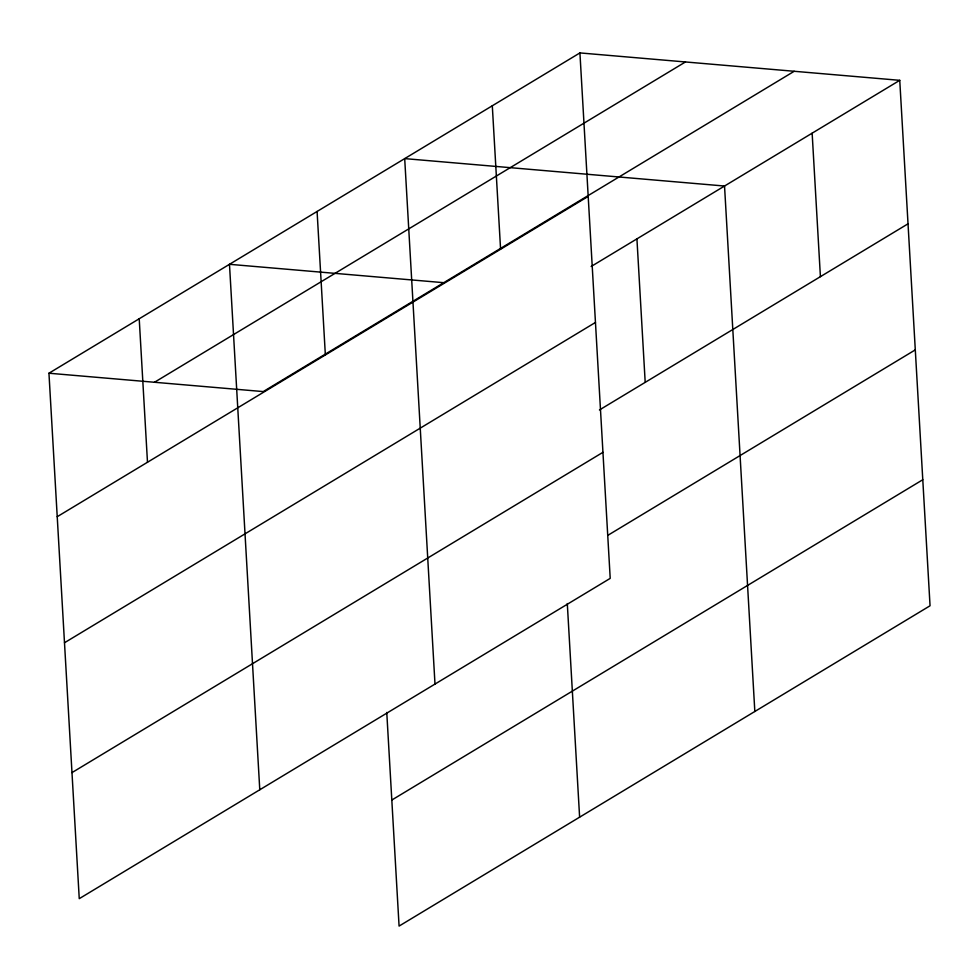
<?xml version="1.0" encoding="UTF-8"?>
<svg xmlns="http://www.w3.org/2000/svg" width="979" height="979" viewBox="0 0 979 979"><rect width="100%" height="100%" fill="white"/><g stroke="black" fill="none" stroke-linecap="round" stroke-linejoin="round"><path stroke-width="1.47" d="M579.923 52.915L610.211 578.369L79.25 898.673L48.95 373.219L579.923 52.915L899.75 80.327L930.05 605.781L399.077 926.085L386.766 712.455M154.498 382.263L685.459 61.958M794.202 71.283L263.241 391.588L48.95 373.219M57.223 516.704L588.195 196.4M591.157 266.484L899.75 80.327M64.492 642.75L595.465 322.446M599.429 409.968L908.022 223.812M71.981 772.615L602.942 452.322M608.008 535.232L915.292 349.87M391.808 800.039L922.781 479.734M443.768 282.686L229.478 264.306L259.778 789.772M812.142 133.181L820.414 276.665M754.833 711.488L724.533 186.034L404.694 158.61L434.994 684.064M636.925 238.876L645.198 382.361M567.294 603.553L579.617 817.184M492.302 105.756L500.587 249.241M317.086 211.464L325.358 354.949M139.214 318.762L147.486 462.247"/></g></svg>
